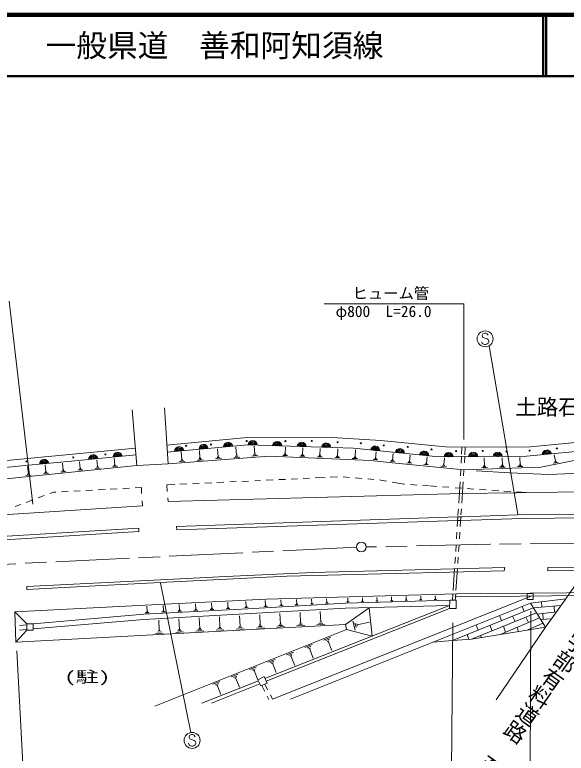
# Model space of a CAD drawing. Units: millimetres, scale not verified. Extents: x 40000 to 680000, y 20000 to 380000.
# Drawn here: x 211719 to 301504, y 259823 to 380000 of the extents above; entities that cross this region are included whole.
import ezdxf
from ezdxf.enums import TextEntityAlignment as Align

# ---------------------------------------------------------------- set-up
doc = ezdxf.new("R2010")
doc.units = ezdxf.units.MM
doc.header["$LTSCALE"] = 1000
doc.linetypes.add('CHAIN', pattern=[18.5, 12, -1.5, 3.5, -1.5])
for name, color, linetype, lineweight in [('M-BGD', 7, 'Continuous', 13), ('M-BMK', 2, 'CHAIN', 13), ('M-BMK-SRVR', 3, 'Continuous', 13), ('M-STR-HTXT', 7, 'Continuous', 13), ('M-STR-STRC', 7, 'Continuous', 13), ('M-TTL', 2, 'Continuous', 140), ('M-TTL-LINE', 7, 'Continuous', 50)]:
    doc.layers.add(name, color=color, linetype=linetype, lineweight=lineweight)
doc.layers.add('M-TTL-TXT', color=7, linetype='Continuous')
doc.styles.add('@ＭＳ ゴシック', font='')
doc.styles.add('ＭＳ ゴシック', font='')
doc.styles.get('@ＭＳ ゴシック').set_extended_font_data('@MS Gothic')
doc.styles.get('ＭＳ ゴシック').set_extended_font_data('MS Gothic')

msp = doc.modelspace()

# ---------------------------------------------------------------- linework, layer by layer
at = {"layer": 'M-BGD'}
for p, q in [((301425, 284965), (331296, 328511)), ((230856, 315728), (231596, 306650)), ((236083, 316012), (236679, 306912)), ((241871, 307837), (241772, 309113)), ((244843, 308076), (244741, 309380)), ((247836, 308316), (247732, 309649)), ((250780, 308528), (250681, 309792)), ((255751, 308548), (255798, 309621)), ((258571, 308432), (258618, 309527)), ((261407, 308315), (261455, 309433)), ((264260, 308198), (264310, 309338)), ((267118, 308076), (267168, 309222)), ((270471, 307860), (270573, 308882)), ((284461, 308498), (284506, 309565)), ((285058, 309588), (284997, 308411)), ((227988, 306754), (227878, 307830)), ((238921, 307601), (238824, 308848)), ((242123, 307697), (241645, 307659)), ((241991, 307847), (241752, 307828)), ((245357, 307788), (244379, 307712)), ((245100, 307932), (244611, 307894)), ((244965, 308085), (244721, 308066)), ((248362, 308022), (247362, 307944)), ((248099, 308169), (247599, 308130)), ((247961, 308326), (247711, 308306)), ((251278, 308249), (250330, 308175)), ((251029, 308388), (250555, 308352)), ((250898, 308537), (250661, 308519)), ((256142, 308263), (255337, 308297)), ((255947, 308406), (255544, 308423)), ((255852, 308544), (255651, 308553)), ((258970, 308141), (258148, 308176)), ((258770, 308286), (258360, 308304)), ((258673, 308428), (258468, 308437)), ((261814, 308018), (260976, 308054)), ((261611, 308167), (261192, 308185)), ((261512, 308311), (261302, 308320)), ((264676, 307895), (263821, 307931)), ((264468, 308046), (264041, 308065)), ((264367, 308193), (264154, 308203)), ((267535, 307771), (266676, 307808)), ((267327, 307924), (266897, 307942)), ((267226, 308072), (267011, 308081)), ((270650, 307714), (270267, 307752)), ((270567, 307851), (270375, 307870)), ((273227, 307586), (273329, 308607)), ((275983, 307311), (276085, 308332)), ((278738, 307036), (278840, 308057)), ((281551, 306775), (281660, 307869)), ((284400, 307040), (284447, 308160)), ((284984, 308157), (284929, 307064)), ((288180, 306605), (288136, 307904)), ((291103, 306688), (291062, 307920)), ((293978, 306769), (293939, 307936)), ((299742, 307341), (299535, 308377)), ((213936, 305339), (213817, 306499)), ((216774, 305621), (216659, 306752)), ((219590, 305901), (219477, 307001)), ((222391, 306183), (222281, 307265)), ((225191, 306469), (225080, 307548)), ((225292, 306479), (225089, 306458)), ((228419, 306526), (227611, 306443)), ((228203, 306640), (227800, 306599)), ((228089, 306764), (227887, 306743)), ((239413, 307325), (238478, 307252)), ((239167, 307463), (238700, 307426)), ((239038, 307610), (238804, 307591)), ((242375, 307556), (241418, 307481)), ((270829, 307567), (270063, 307643)), ((273585, 307292), (272819, 307369)), ((273406, 307439), (273023, 307477)), ((273323, 307576), (273131, 307595)), ((276340, 307018), (275575, 307094)), ((276161, 307164), (275779, 307202)), ((276079, 307301), (275887, 307321)), ((279095, 306743), (278330, 306819)), ((278917, 306890), (278534, 306928)), ((278834, 307027), (278643, 307046)), ((281934, 306460), (281113, 306542)), ((281742, 306618), (281332, 306658)), ((281653, 306765), (281448, 306785)), ((288302, 306610), (288058, 306601)), ((291340, 306542), (290878, 306526)), ((291219, 306692), (290988, 306684)), ((294426, 306492), (293550, 306462)), ((294202, 306630), (293764, 306615)), ((294088, 306772), (293869, 306765)), ((300182, 307160), (299406, 307005)), ((299962, 307250), (299574, 307173)), ((299839, 307361), (299645, 307322)), ((214045, 305350), (213827, 305327)), ((217227, 305382), (216379, 305295)), ((217001, 305502), (216577, 305458)), ((216880, 305632), (216668, 305610)), ((220030, 305668), (219205, 305584)), ((219810, 305785), (219398, 305743)), ((219693, 305912), (219487, 305891)), ((222825, 305954), (222013, 305871)), ((222608, 306069), (222202, 306027)), ((222493, 306194), (222290, 306173)), ((225623, 306240), (224813, 306157)), ((225407, 306354), (225002, 306313)), ((284358, 306016), (284290, 304952)), ((284790, 304952), (284858, 305968)), ((288678, 306297), (287704, 306264)), ((288429, 306451), (287942, 306435)), ((291576, 306395), (290652, 306364)), ((214401, 305093), (213531, 305004)), ((214168, 305216), (213733, 305171)), ((248687, 304063), (249800, 304115)), ((250802, 304162), (251739, 304206)), ((252677, 304250), (253772, 304301)), ((254705, 304344), (255806, 304396)), ((256732, 304439), (257751, 304487)), ((258675, 304530), (259703, 304578)), ((260626, 304621), (262241, 304696)), ((263082, 304736), (264278, 304792)), ((265200, 304777), (266207, 304696)), ((267149, 304620), (268248, 304531)), ((269182, 304456), (270201, 304374)), ((227279, 302814), (228376, 302873)), ((229294, 302923), (230405, 302983)), ((238606, 303593), (239722, 303645)), ((240643, 303688), (241747, 303739)), ((242681, 303783), (243781, 303834)), ((244629, 303874), (245734, 303926)), ((246747, 303973), (247763, 304020)), ((276122, 303549), (277234, 303470)), ((278156, 303405), (279178, 303333)), ((279338, 303322), (280440, 303244)), ((281370, 303178), (282401, 303105)), ((283403, 303034), (284505, 302957)), ((284231, 304012), (284009, 300536)), ((284497, 300536), (284728, 304012)), ((285354, 302897), (286455, 302819)), ((215503, 301359), (216528, 301741)), ((219319, 302382), (220421, 302442)), ((221335, 302492), (221336, 302492)), ((221343, 302492), (222378, 302548)), ((223291, 302598), (224399, 302658)), ((225321, 302708), (226430, 302768)), ((287379, 302754), (288488, 302678)), ((289411, 302614), (290515, 302537)), ((291360, 302479), (292467, 302402)), ((293392, 302339), (294915, 302233)), ((213557, 300635), (214657, 301045)), ((211778, 299973), (212708, 300320)), ((283951, 299621), (283880, 298510)), ((284368, 298597), (284436, 299621)), ((283868, 298313), (283767, 296732)), ((284245, 296732), (284350, 298313)), ((283709, 295816), (283637, 294695)), ((284109, 294695), (284184, 295816)), ((283578, 293763), (283508, 292672)), ((283975, 292672), (284048, 293763)), ((283449, 291733), (283384, 290714)), ((283845, 290714), (283913, 291733)), ((283331, 289882), (283104, 286324)), ((283554, 286324), (283790, 289882)), ((253702, 268606), (295771, 285397)), ((257618, 284144), (257579, 284834)), ((260090, 284270), (260054, 284902)), ((262519, 284393), (262487, 284969)), ((265953, 284558), (265939, 285063)), ((268330, 284625), (268316, 285128)), ((270706, 284692), (270691, 285193)), ((273079, 284759), (273065, 285258)), ((275498, 284827), (275405, 284825)), ((275452, 284826), (275438, 285323)), ((277917, 284834), (277732, 284828)), ((277869, 284894), (277776, 284892)), ((277823, 284893), (277809, 285388)), ((280381, 284842), (280011, 284831)), ((280287, 284901), (280101, 284895)), ((280238, 284961), (280146, 284958)), ((280192, 284960), (280178, 285453)), ((283066, 285733), (283002, 284716)), ((283447, 284721), (283515, 285745)), ((283566, 285278), (319585, 285630)), ((296130, 285841), (295130, 285841)), ((295130, 285841), (295130, 284841)), ((295130, 284841), (296130, 284841)), ((296130, 284841), (296130, 285841)), ((233281, 282886), (233236, 283740)), ((235919, 283024), (235875, 283879)), ((238554, 283159), (238510, 284009)), ((241184, 283293), (241141, 284137)), ((243810, 283428), (243766, 284265)), ((246430, 283562), (246387, 284393)), ((249562, 283623), (249254, 283607)), ((249479, 283722), (249326, 283713)), ((249402, 283718), (249358, 284538)), ((252858, 283702), (252254, 283668)), ((252701, 283794), (252399, 283777)), ((252620, 283890), (252469, 283882)), ((252545, 283886), (252499, 284691)), ((255395, 283846), (254833, 283814)), ((255249, 283931), (254968, 283915)), ((255174, 284021), (255033, 284013)), ((255103, 284017), (255061, 284765)), ((257887, 283987), (257370, 283957)), ((257753, 284066), (257494, 284051)), ((257683, 284148), (257554, 284141)), ((260336, 284125), (259862, 284098)), ((260213, 284198), (259976, 284184)), ((260149, 284273), (260031, 284267)), ((262743, 284261), (262312, 284237)), ((262631, 284327), (262415, 284315)), ((262573, 284396), (262465, 284390)), ((266147, 284437), (265767, 284426)), ((266050, 284497), (265860, 284492)), ((266001, 284559), (265906, 284556)), ((268523, 284504), (268145, 284494)), ((268426, 284565), (268238, 284559)), ((268377, 284626), (268283, 284624)), ((270897, 284572), (270521, 284561)), ((270801, 284632), (270613, 284627)), ((270753, 284693), (270659, 284691)), ((273270, 284639), (272896, 284629)), ((273175, 284699), (272987, 284694)), ((273126, 284760), (273033, 284758)), ((275642, 284707), (275269, 284696)), ((275547, 284766), (275360, 284761)), ((278012, 284774), (277640, 284764)), ((294345, 283739), (294671, 282913)), ((298115, 280319), (295665, 284267)), ((297490, 284489), (297531, 283621)), ((299545, 283785), (299613, 282785)), ((233612, 282690), (232971, 282656)), ((233446, 282788), (233126, 282771)), ((233361, 282891), (233200, 282882)), ((236251, 282826), (235610, 282793)), ((236085, 282925), (235765, 282908)), ((236000, 283028), (235839, 283019)), ((238884, 282963), (238247, 282930)), ((238719, 283061), (238400, 283044)), ((238634, 283163), (238475, 283155)), ((241512, 283099), (240879, 283066)), ((241348, 283196), (241032, 283180)), ((241263, 283297), (241105, 283289)), ((244134, 283235), (243507, 283202)), ((243972, 283331), (243658, 283315)), ((243888, 283432), (243731, 283424)), ((246753, 283370), (246129, 283338)), ((246591, 283466), (246280, 283450)), ((246508, 283566), (246352, 283558)), ((249721, 283529), (249106, 283496)), ((252665, 271573), (282508, 283364)), ((254971, 280826), (254880, 282541)), ((258253, 281000), (258162, 282714)), ((261535, 281174), (261444, 282887)), ((265590, 280760), (269428, 283508)), ((286082, 278371), (296649, 282681)), ((296796, 282445), (299896, 282819)), ((297674, 282551), (297721, 281586)), ((235256, 279779), (235165, 281501)), ((238544, 279954), (238453, 281675)), ((241831, 280128), (241740, 281848)), ((245117, 280303), (245026, 282021)), ((248403, 280477), (248311, 282194)), ((251687, 280651), (251596, 282368)), ((267116, 279824), (266774, 281340)), ((290616, 279105), (297167, 281847)), ((290959, 281411), (290620, 282247)), ((293168, 281261), (292777, 282147)), ((295376, 281097), (294948, 281988)), ((297345, 281561), (299082, 281677)), ((212477, 280595), (213707, 280702)), ((214707, 280865), (213707, 280865)), ((213707, 280865), (213707, 279865)), ((214707, 279865), (214707, 280865)), ((241993, 280137), (241670, 280120)), ((245451, 280105), (244807, 280071)), ((245279, 280311), (244956, 280294)), ((249070, 280082), (247782, 280013)), ((248736, 280279), (248092, 280245)), ((248564, 280486), (248242, 280468)), ((252354, 280256), (251066, 280188)), ((252020, 280454), (251377, 280420)), ((251848, 280660), (251526, 280643)), ((255637, 280431), (254350, 280363)), ((255304, 280628), (254661, 280594)), ((255132, 280834), (254810, 280817)), ((258919, 280605), (257634, 280537)), ((258586, 280803), (257944, 280768)), ((258414, 281008), (258093, 280991)), ((262201, 280780), (260916, 280712)), ((261868, 280977), (261226, 280943)), ((261696, 281183), (261375, 281165)), ((267283, 280260), (267112, 281018)), ((267493, 280507), (267408, 280885)), ((267450, 280696), (269471, 281152)), ((287145, 279868), (286835, 280730)), ((289448, 279744), (289073, 280648)), ((290089, 268494), (298115, 280319)), ((291630, 279530), (291302, 280500)), ((293530, 280325), (293759, 279614)), ((295155, 279840), (297694, 280999)), ((213707, 279973), (212491, 279870)), ((213707, 279865), (214707, 279865)), ((235925, 279383), (234634, 279314)), ((235591, 279581), (234945, 279547)), ((235418, 279788), (235095, 279771)), ((239213, 279558), (237922, 279489)), ((238878, 279756), (238233, 279722)), ((238706, 279962), (238383, 279945)), ((242499, 279733), (241209, 279664)), ((242165, 279930), (241520, 279896)), ((245785, 279907), (244496, 279839)), ((285349, 279141), (285666, 278345)), ((287637, 278623), (287600, 278990)), ((261983, 278235), (263156, 278704)), ((262354, 278157), (262941, 278391)), ((262579, 278020), (262872, 278137)), ((262726, 278078), (263350, 276515)), ((258964, 277029), (260129, 277495)), ((259333, 276951), (259916, 277184)), ((259556, 276815), (259848, 276932)), ((259702, 276873), (260323, 275319)), ((255952, 275826), (257110, 276289)), ((256318, 275749), (256898, 275980)), ((256540, 275613), (256830, 275729)), ((256685, 275671), (257302, 274127)), ((252947, 274626), (254098, 275086)), ((253311, 274549), (253887, 274779)), ((253532, 274414), (253819, 274529)), ((253676, 274472), (254289, 272937)), ((249949, 273428), (251093, 273885)), ((250311, 273352), (250883, 273580)), ((250530, 273218), (250816, 273333)), ((250673, 273275), (251283, 271750)), ((246958, 272234), (248095, 272688)), ((247318, 272158), (247887, 272385)), ((247536, 272025), (247820, 272139)), ((247678, 272082), (248283, 270566)), ((242194, 267947), (251395, 271579)), ((243734, 267979), (251615, 271113)), ((243975, 271042), (245104, 271493)), ((244332, 270967), (244897, 271192)), ((244549, 270835), (244831, 270948)), ((244690, 270891), (245292, 269385)), ((251963, 270864), (252429, 269888)), ((252888, 270152), (252412, 271056)), ((253702, 268606), (253333, 269306)), ((252789, 269133), (253063, 268558))]:
    msp.add_line(p, q, dxfattribs=at)
for points in [[(73284, 289128), (77721, 289034), (207596, 304196), (231596, 306650), (236679, 306912), (253131, 308192), (269712, 307477), (273212, 307086), (284858, 305968), (297352, 306391), (319025, 310718), (319713, 310854), (326436, 312223), (360080, 317856)], [(236479, 309971), (249534, 311200), (262470, 311268), (271317, 310699), (281828, 309685), (291593, 309610), (295708, 309663), (304166, 310493), (311917, 311766), (319846, 313504), (335368, 316773), (342211, 317828)], [(352886, 317817), (340723, 316058), (334128, 315004), (318716, 311822), (306500, 309251), (295049, 308142), (280788, 308063), (266863, 309453), (249671, 310025), (236553, 308844)], [(73392, 291418), (89028, 293287), (111382, 295939), (148377, 300370), (191697, 305492), (203020, 306756), (213768, 307799), (231367, 309466)], [(231454, 308392), (220966, 307334), (213934, 306712)], [(213934, 306712), (200295, 305319), (191722, 304485), (165520, 301218), (140598, 298407), (119336, 295780), (100917, 293591), (77898, 290844), (73338, 290279)], [(334983, 306007), (327948, 305880), (315712, 305878), (298689, 305196), (292328, 305435), (286815, 305757)], [(271129, 304299), (271339, 304283), (272228, 304125)], [(231341, 303034), (232368, 303090), (232368, 302116)], [(236554, 302423), (236484, 303494), (237774, 303554)], [(273158, 303960), (275051, 303624), (275196, 303614)], [(217447, 302083), (218071, 302315), (218384, 302332)], [(236631, 301407), (236684, 300810), (284571, 302101), (292967, 302204), (293392, 302210)], [(293392, 302210), (313436, 302512), (321079, 302536), (325582, 302567), (335710, 302530), (375490, 302511)], [(232454, 300885), (232507, 300095), (208031, 298509), (191601, 297087), (144490, 292656), (106398, 287515), (90527, 285173)], [(284603, 298313), (284391, 298306), (283777, 298289), (238078, 296698), (238131, 296172), (283800, 297683), (284417, 297713), (294295, 298049), (310403, 298186), (322654, 298257), (343186, 298278), (373421, 298000)], [(373421, 298000), (373421, 298562), (354371, 298778), (322917, 298786), (310841, 298708), (293591, 298605), (284603, 298313)], [(211744, 282812), (236160, 284094), (252664, 284899), (283618, 285748), (319571, 286074)], [(256597, 268617), (295665, 284267), (301425, 284965)], [(279806, 277914), (282975, 278180), (286082, 278371), (298115, 280319), (301425, 284965)], [(214707, 280865), (232738, 282444), (249665, 283321), (265542, 284220), (282545, 284711)], [(252455, 271998), (282481, 283853), (265583, 283407), (232718, 281601), (214707, 280084)], [(282536, 284662), (282508, 283364), (283584, 283360), (283610, 284723), (282545, 284711)], [(282975, 278180), (296137, 283507), (300649, 283875)], [(213707, 280865), (211744, 282812), (211910, 277906), (213707, 279865)], [(269428, 283508), (269903, 278887), (265721, 279944)], [(211910, 277906), (265590, 280760), (265721, 279944), (234532, 267486)]]:
    msp.add_lwpolyline(points, dxfattribs=at)
for points in [[(66547, 277170), (104447, 283737), (143013, 288915), (161263, 291037), (191580, 293836), (205078, 294840), (231897, 296435), (231897, 295909), (191677, 293423), (164247, 290758), (126785, 286411), (104387, 283253), (66596, 276712)], [(291414, 289489), (255990, 288626), (235387, 287629), (223814, 287014), (213708, 286463), (213692, 286970), (235426, 288060), (246072, 288581), (260232, 289227), (291521, 290029)], [(298485, 290062), (316744, 290126), (316767, 289552), (298481, 289528)], [(251297, 271786), (251772, 270782), (252819, 271231), (252312, 272299)]]:
    msp.add_lwpolyline(points, close=True, dxfattribs=at)
for centre in [(243647, 310066), (249480, 310635), (255771, 310608), (260082, 310648), (264276, 310440), (268063, 310279), (239626, 309859), (271796, 309920), (275698, 309674), (279565, 309269), (283582, 308989), (287919, 309009), (291766, 308903), (295547, 309075), (299971, 309423), (221241, 307967), (226487, 308454), (213627, 307319)]:
    msp.add_circle(centre, 84.3, dxfattribs=at)
for centre, radius, start, end in [((242477, 309325), 752, 9.09233, 181.1926), ((246461, 309684), 752, 9.09233, 181.1926), ((246461, 309684), 601, 10.08201, 180.20292), ((246461, 309684), 451, 11.7349, 178.55003), ((250441, 309947), 752, 2.0463, 174.14657), ((250441, 309947), 601, 3.03598, 173.15689), ((250441, 309947), 451, 4.68887, 171.504), ((250441, 309947), 301, 8.01271, 168.18015), ((250441, 309947), 150, 18.24271, 157.95016), ((254439, 309814), 752, 2.0463, 174.14657), ((254439, 309814), 601, 3.03598, 173.15689), ((254439, 309814), 451, 4.68887, 171.504), ((254439, 309814), 301, 8.01271, 168.18015), ((258437, 309681), 752, 2.0463, 174.14657), ((258437, 309681), 601, 3.03598, 173.15689), ((258437, 309681), 451, 4.68887, 171.504), ((262434, 309549), 752, 2.0463, 174.14657), ((262434, 309549), 601, 3.03598, 173.15689), ((238493, 308967), 752, 9.09233, 181.1926), ((238493, 308967), 601, 10.08201, 180.20292), ((238493, 308967), 451, 11.7349, 178.55003), ((238493, 308967), 301, 15.05875, 175.22618), ((238493, 308967), 150, 25.28874, 164.99619), ((238493, 308967), 100, 36.33109, 153.95384), ((242477, 309325), 601, 10.08201, 180.20292), ((242477, 309325), 451, 11.7349, 178.55003), ((242477, 309325), 301, 15.05875, 175.22618), ((242477, 309325), 150, 25.28874, 164.99619), ((242477, 309325), 100, 36.33109, 153.95384), ((246461, 309684), 301, 15.05875, 175.22618), ((246461, 309684), 150, 25.28874, 164.99619), ((246461, 309684), 100, 36.33109, 153.95384), ((250441, 309947), 100, 29.28506, 146.90781), ((254439, 309814), 150, 18.24271, 157.95016), ((254439, 309814), 100, 29.28506, 146.90781), ((258437, 309681), 301, 8.01271, 168.18015), ((258437, 309681), 150, 18.24271, 157.95016), ((258437, 309681), 100, 29.28506, 146.90781), ((262434, 309549), 451, 4.68887, 171.504), ((262434, 309549), 301, 8.01271, 168.18015), ((262434, 309549), 150, 18.24271, 157.95016), ((262434, 309549), 100, 29.28506, 146.90781), ((270411, 309047), 752, 358.24938, 170.34964), ((270411, 309047), 601, 359.23905, 169.35997), ((270411, 309047), 451, 0.89194, 167.70707), ((270411, 309047), 301, 4.21579, 164.38323), ((270411, 309047), 150, 14.44578, 154.15323), ((270411, 309047), 100, 25.48813, 143.11089), ((274391, 308650), 752, 358.24938, 170.34964), ((274391, 308650), 601, 359.23905, 169.35997), ((274391, 308650), 451, 0.89194, 167.70707), ((274391, 308650), 301, 4.21579, 164.38323), ((278371, 308252), 752, 358.24938, 170.34964), ((298354, 308410), 752, 9.48173, 181.582), ((298354, 308410), 601, 10.47141, 180.59232), ((298354, 308410), 451, 12.1243, 178.93943), ((224495, 307638), 752, 9.71394, 181.8142), ((224495, 307638), 601, 10.70361, 180.82453), ((224495, 307638), 451, 12.35651, 179.17163), ((224495, 307638), 301, 15.68035, 175.84779), ((224495, 307638), 150, 25.91035, 165.6178), ((224495, 307638), 100, 36.95269, 154.57545), ((228475, 308039), 752, 9.71394, 181.8142), ((228475, 308039), 601, 10.70361, 180.82453), ((228475, 308039), 451, 12.35651, 179.17163), ((228475, 308039), 301, 15.68035, 175.84779), ((228475, 308039), 150, 25.91035, 165.6178), ((228475, 308039), 100, 36.95269, 154.57545), ((274391, 308650), 150, 14.44578, 154.15323), ((274391, 308650), 100, 25.48813, 143.11089), ((278371, 308252), 601, 359.23905, 169.35997), ((278371, 308252), 451, 0.89194, 167.70707), ((278371, 308252), 301, 4.21579, 164.38323), ((278371, 308252), 150, 14.44578, 154.15323), ((278371, 308252), 100, 25.48813, 143.11089), ((282365, 308020), 752, 4.26682, 176.36708), ((282365, 308020), 601, 5.25649, 175.37741), ((282365, 308020), 451, 6.90938, 173.72451), ((282365, 308020), 301, 10.23323, 170.40067), ((282365, 308020), 150, 20.46322, 160.17067), ((282365, 308020), 100, 31.50557, 149.12833), ((286365, 308042), 752, 4.26682, 176.36708), ((286365, 308042), 601, 5.25649, 175.37741), ((286365, 308042), 451, 6.90938, 173.72451), ((286365, 308042), 301, 10.23323, 170.40067), ((286365, 308042), 150, 20.46322, 160.17067), ((286365, 308042), 100, 31.50557, 149.12833), ((290365, 308064), 752, 4.26682, 176.36708), ((290365, 308064), 601, 5.25649, 175.37741), ((290365, 308064), 451, 6.90938, 173.72451), ((290365, 308064), 301, 10.23323, 170.40067), ((290365, 308064), 150, 20.46322, 160.17067), ((290365, 308064), 100, 31.50557, 149.12833), ((298354, 308410), 301, 15.44815, 175.61558), ((298354, 308410), 150, 25.67814, 165.38559), ((298354, 308410), 100, 36.72049, 154.34324), ((216529, 306889), 752, 9.00518, 181.10545), ((216529, 306889), 601, 9.99486, 180.11577), ((216529, 306889), 451, 11.64775, 178.46288), ((216529, 306889), 301, 14.97159, 175.13903), ((216529, 306889), 150, 25.20159, 164.90904), ((216529, 306889), 100, 36.24394, 153.86669)]:
    msp.add_arc(centre, radius, start, end, dxfattribs=at)
at = {"layer": 'M-BMK'}
for points in [[(267331, 293336), (210730, 290614), (168253, 286949)], [(368104, 293997), (319872, 294184), (307653, 294078), (289106, 293832), (268930, 293391)]]:
    msp.add_lwpolyline(points, dxfattribs=at)
at = {"layer": 'M-BMK-SRVR'}
msp.add_circle((268130, 293374), 800, dxfattribs=at)
at = {"layer": 'M-STR-HTXT'}
for p, q in [((214684, 300333), (210790, 333380)), ((295764, 282928), (295626, 254624)), ((283023, 281063), (282795, 254755)), ((212077, 276494), (213418, 251086))]:
    msp.add_line(p, q, dxfattribs=at)
msp.add_lwpolyline([(262074, 332961), (284835, 332961), (284835, 310881)], dxfattribs=at)
at = {"layer": 'M-STR-STRC'}
for p, q in [((287946, 328089), (287828, 327852)), ((288182, 328207), (287946, 328089)), ((288419, 328207), (288182, 328207)), ((288655, 328089), (288419, 328207)), ((288773, 327852), (288655, 328089)), ((287828, 327852), (287828, 327734)), ((287828, 327734), (287946, 327498)), ((287946, 327498), (288655, 327261)), ((288655, 327261), (288773, 327143)), ((288773, 327143), (288891, 326907)), ((288891, 326907), (288891, 326789)), ((287828, 326552), (287709, 326789)), ((287946, 326434), (287828, 326552)), ((288182, 326316), (287946, 326434)), ((288419, 326316), (288182, 326316)), ((288655, 326434), (288419, 326316)), ((288773, 326552), (288655, 326434)), ((288891, 326789), (288773, 326552)), ((288954, 326138), (293642, 298753)), ((240372, 263196), (235447, 287499)), ((240240, 262742), (240121, 262506)), ((240121, 262506), (240121, 262387)), ((240121, 262387), (240240, 262151)), ((240476, 262860), (240240, 262742)), ((240240, 262151), (240949, 261915)), ((240712, 262860), (240476, 262860)), ((240949, 262742), (240712, 262860)), ((241067, 262506), (240949, 262742)), ((240121, 261206), (240003, 261442)), ((240240, 261087), (240121, 261206)), ((240476, 260969), (240240, 261087)), ((240712, 260969), (240476, 260969)), ((240949, 261087), (240712, 260969)), ((240949, 261915), (241067, 261797)), ((241067, 261206), (240949, 261087)), ((241067, 261797), (241185, 261560)), ((241185, 261442), (241067, 261206)), ((241185, 261560), (241185, 261442))]:
    msp.add_line(p, q, dxfattribs=at)
for centre in [(288300, 327261), (240594, 261915)]:
    msp.add_circle(centre, 1300, dxfattribs=at)
at = {"layer": 'M-TTL'}
msp.add_line((680000, 380000), (40000, 380000), dxfattribs=at)
at = {"layer": 'M-TTL-LINE'}
for p, q in [((297750, 380000), (297750, 370000)), ((298250, 380000), (298250, 370000)), ((40000, 370000), (680000, 370000))]:
    msp.add_line(p, q, dxfattribs=at)

# ---------------------------------------------------------------- texts
at = {"layer": 'M-BGD', "style": 'ＭＳ ゴシック'}
msp.add_text('土路石川', height=2566, dxfattribs=at).set_placement((300199, 314114), align=Align.BOTTOM_CENTER)
at = {"layer": 'M-BGD', "style": '@ＭＳ ゴシック'}
msp.add_text('山口宇部有料道路\u3000至\u3000宇部', height=2566, rotation=234.728, dxfattribs=at).set_placement((293535, 267330), align=Align.BOTTOM_CENTER)
at = {"layer": 'M-BGD', "style": 'ＭＳ ゴシック', "width": 1.5}
msp.add_text('(駐)', height=1833, dxfattribs=at).set_placement((223524, 270792), align=Align.BOTTOM_CENTER)
at = {"layer": 'M-STR-HTXT', "style": 'ＭＳ ゴシック'}
for s, p in [('ヒューム管', (272953, 333210)), ('φ800\u3000L=26.0', (271760, 330260))]:
    msp.add_text(s, height=1833, dxfattribs=at).set_placement(p, align=Align.BOTTOM_CENTER)
at = {"layer": 'M-TTL-TXT', "style": 'ＭＳ ゴシック'}
msp.add_text('一般県道\u3000善和阿知須線', height=3666, dxfattribs=at).set_placement((216734, 375000), align=Align.MIDDLE_LEFT)

doc.saveas('drawing.dxf')
